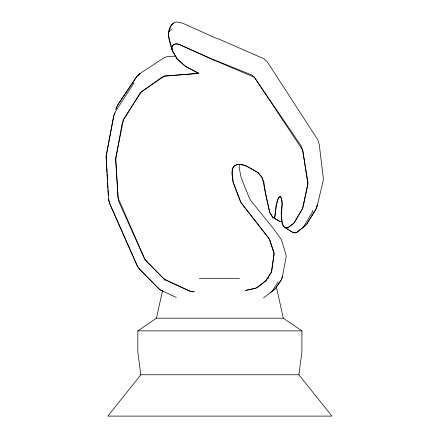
<?xml version="1.0" encoding="UTF-8"?>
<svg xmlns="http://www.w3.org/2000/svg" width="438" height="438" viewBox="0 0 438 438"><rect width="100%" height="100%" fill="white"/><g stroke="black" fill="none" stroke-linecap="round" stroke-linejoin="round"><path stroke-width="0.66" d="M239.466 164.349L239.143 167.048L240.927 176.957L249.342 198.118L250.481 200.199L272.699 227.645L281.42 239.608L286.019 254.993L286.162 257.035L282.411 276.679L281.437 279.603L275.119 288.888L270.383 292.589M298.88 374.769L301.919 351.928L301.919 330.887L283.298 318.18L156.443 318.18L137.822 330.887L137.822 351.928L140.861 374.769L107.819 416.1L331.927 416.1L298.88 374.769L140.861 374.769M173.864 22.929C164.633 29.488 169.665 42.459 172.495 50.874L177.341 59.207L185.46 66.362L198.83 73.392L185.46 66.362L176.985 58.78L172.495 50.874L168.745 36.962L168.285 33.48L171.055 25.628L171.789 24.533L175.03 22.212L176.629 21.9L182.487 23.137L216.711 38.506L218.94 39.119L264.087 58.829L267.196 61.703L317.753 139.744L319.225 144.255L323.463 179.449L317.419 205.033L316.099 208.806L306.589 224.294L303.025 227.618L296.805 232.425L294.659 232.885L293.055 232.518L284.054 226.95L282.592 224.486L281.426 216.142C280.243 210.163 284.328 201.732 280.249 196.569C277.128 197.483 277.276 202.296 276.301 204.814L274.796 216.952L274.166 217.659L273.356 217.675L272.748 217.314L269.688 212.315L265.384 193.47L263.9 182L261.902 177.187L258.009 172.567L245.406 165.465L238.88 164.365L236.148 164.814L233.514 166.588L232.129 169.714L233.197 182.547L241.059 202.674L269.211 238.721L273.881 252.124L274.089 253.903L271.713 271.456L266.632 279.948L258.081 287.038L256.471 287.919L245.652 290.476M156.443 318.18L162.482 290.925M164.841 280.293L165.131 278.962M282.411 276.679L281.322 279.833L276.164 287.503M114.603 113.809L113.688 116.278L106.149 156.486L107.08 172.725M115.731 109.5L117.335 105.492L136.793 76.409L140.007 73.524L164.376 57.575L167.152 56.606L175.983 56.108M116.092 108.925L117.707 104.934L137.22 75.955L140.007 73.524L138.851 75.199M114.685 113.601L115.035 112.714M312.973 210.366L312.031 212.676L303.025 227.618M316.833 206.413L317.419 205.033L315.623 209.868L306.49 224.574L296.701 232.403L294.55 232.879L292.94 232.529L285.078 227.65L286.572 227.897L288.554 227.377L294.243 222.778L302.373 208.904L303.216 206.774L307.985 182.728L302.674 150.103L301.13 145.942L254.341 77.219L251.615 74.898L211.669 58.911L179.679 44.654C174.778 42.355 170.147 45.486 172.495 50.874C170.179 45.574 174.757 42.24 179.679 44.654L209.671 58.281L254.341 77.219L302.674 150.103L307.919 184.31L302.373 208.904L293.783 223.287L287.908 227.629C277.391 229.266 283.233 206.802 281.886 202.225L281.18 197.571L280.501 196.678L279.663 196.651L278.721 197.554L276.301 204.814L274.949 216.607L274.122 217.675L273.257 217.637L272.6 217.193L269.688 212.315L262.329 177.943L258.009 172.567C251.034 169.32 240.736 159.952 233.246 166.944L231.817 172.95L232.945 181.491L240.046 200.708L241.059 202.674L269.584 239.378L274.089 253.903L271.297 272.452L265.455 281.262L255.617 288.341L245.691 290.367M316.455 207.267L316.784 206.528M168.564 32.341L169.199 31.186M168.564 32.056L170.256 30.091L171.712 29.658M302.926 227.552L303.616 226.397M263.528 297.944L272.277 291.078L278.168 281.782M134.11 82.662L115.227 111.882L113.694 115.889L106.073 156.109L108.421 198.129L109.248 202.57L137.412 266.353L139.459 269.102L159.667 289.606L176.311 297.479M272.277 291.078L275.119 288.888M281.366 221.453L280.818 221.666M199.361 278.3L239.466 278.3M266.956 278.3L268.56 278.3M137.822 330.887L301.919 330.887M194.636 291.626L189.884 291.144L165.006 279.811L146.56 261.513L144.699 259.055L118.857 201.836L118.074 197.85L115.627 159.919L122.153 123.313L122.958 121.058L123.494 119.645L140.291 92.785L162.022 77.11L164.535 76.086L198.841 73.365L164.535 76.086L141.43 91.602L123.494 119.645L115.742 157.757L118.074 197.85L144.699 259.055L163.845 278.962L189.884 291.144L193.262 291.949M162.925 291.089L159.843 289.638L139.629 269.211L137.587 266.474L109.391 202.865L108.865 200.166M280.194 221.546L273.356 217.675L280.079 221.562M276.378 286.939L283.298 318.18M108.553 198.441L108.821 199.936M107.157 174.078L107.545 180.845M107.622 182.203L107.972 188.291M108.049 189.643L108.4 195.731"/></g></svg>
